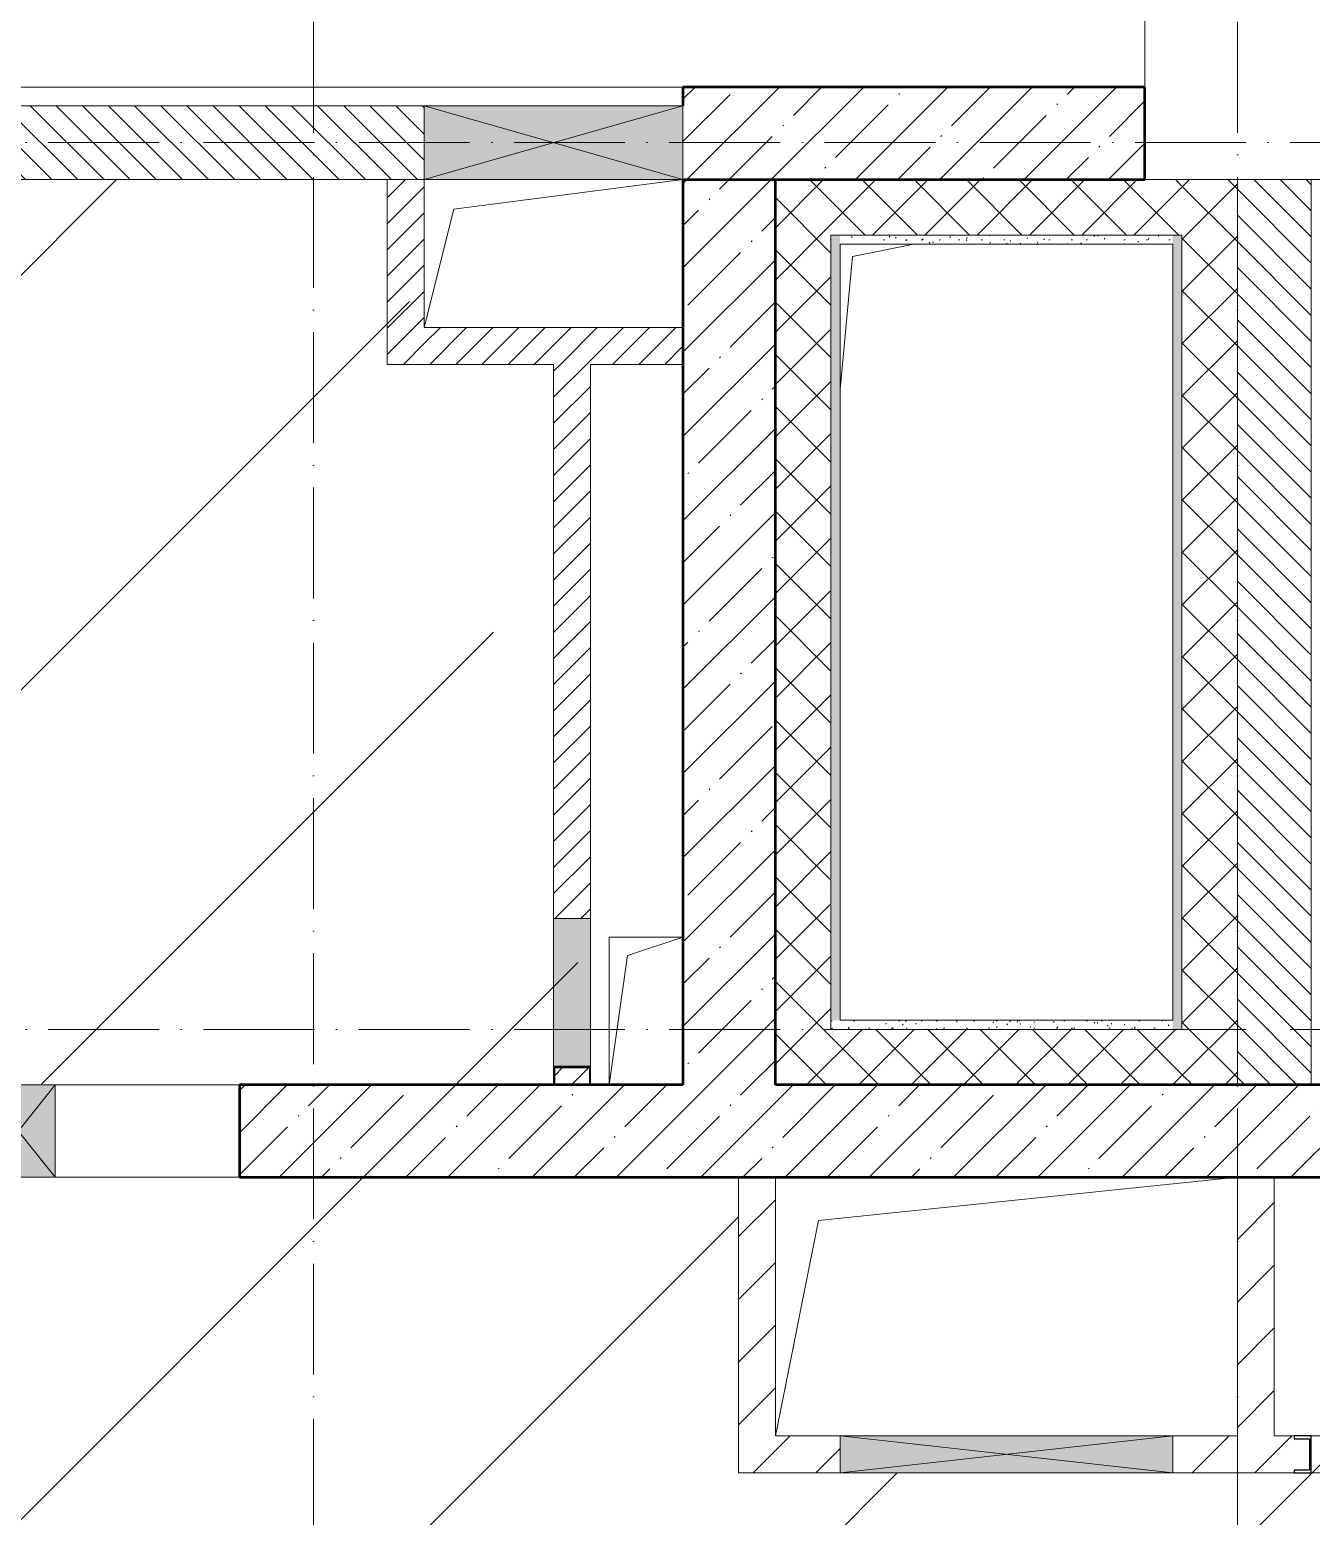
# Model space of a CAD drawing. Header units: millimetres. Extents: x -17017 to 628417, y -109036 to 199237.
# Drawn here: x 577242 to 580710, y -24252 to -20229 of the extents above; entities that cross this region are included whole.
import ezdxf

# ---------------------------------------------------------------- set-up
doc = ezdxf.new("R2010")
doc.units = ezdxf.units.MM
doc.linetypes.add('50_200_ШТРИХ_1Т_ш5_п1_п1_', pattern=[700, 500, -100, 0, -100])
for name, color, linetype, lineweight in [('A-DETL-GENF-OTLN', 7, 'Continuous', 9), ('A-FLOR-____-OTLN', 7, 'Continuous', 9), ('A-GENM-____-MCUT', 7, 'Continuous', 25), ('A-GENM-____-OTLN', 7, 'Continuous', 9), ('A-GENM-____-OTLN-1', 7, 'Continuous', 25), ('A-GLAZ-____-OTLN', 7, 'Continuous', 9), ('A-WALL-____-MCUT', 7, 'Continuous', 13), ('A-WALL-____-MCUT-1', 7, 'Continuous', 9), ('A-WALL-____-MCUT-2', 7, 'Continuous', 50), ('A-WALL-____-OTLN', 7, 'Continuous', 9), ('A-WALL-____-PATT-1', 7, 'Continuous', 9), ('A-WALL-FNSH-MCUT-1', 7, 'Continuous', 9), ('I-WALL-____-OTLN', 7, 'Continuous', 9), ('S-COLS-____-OTLN', 7, 'Continuous', 9), ('S-GRID-____-OTLN-1', 7, '50_200_ШТРИХ_1Т_ш5_п1_п1_', 9), ('стяжа', 7, 'Continuous', 30)]:
    doc.layers.add(name, color=color, linetype=linetype, lineweight=lineweight)
doc.layers.add('A-GLAZ-____-OTLN-1', color=7, linetype='Continuous', lineweight=9, true_color=0xc0c0c0)
doc.layers.add('A-WALL-____-PATT-2', color=7, linetype='Continuous', lineweight=9, true_color=0x787878)
pattern_1 = [(45, (239739.3, -3652.16), (-561.266, 561.266), [])]
pattern_2 = [(135, (523510.01, -90515.614), (-35.35534, -35.35534), [])]
pattern_3 = [(45, (523510, -90515.61), (-114.04925, 114.04925), []), (45, (523624.06, -90515.61), (-114.04925, 114.04925), [201.612, -40.322, 3.353, -36.97])]
pattern_4 = [(45, (523510.01, -90515.614), (-35.35534, 35.35534), [])]
pattern_5 = [(0, (523510.008, -90515.614), (81.28, 20.32), [3.353, -57.607, 3.353, -57.607, -325.12]), (0, (523510.008, -90515.614), (81.28, 20.32), [-121.92, 3.353, -118.567, 3.353, -57.607, -142.24]), (0, (523510.008, -90515.614), (81.28, 20.32), [-304.8, 3.353, -37.287, 3.353, -98.247]), (120, (523540.488, -90505.454), (-58.237636, 60.230545), [3.353, -57.607, 3.353, -57.607, -325.12]), (120, (523540.488, -90505.454), (-58.237636, 60.230545), [-121.92, 3.353, -118.567, 3.353, -57.607, -142.24]), (120, (523540.488, -90505.454), (-58.237636, 60.230545), [-304.8, 3.353, -37.287, 3.353, -98.247]), (240, (523550.648, -90464.814), (-23.042364, -80.550545), [3.353, -57.607, 3.353, -57.607, -325.12]), (240, (523550.648, -90464.814), (-23.042364, -80.550545), [-121.92, 3.353, -118.567, 3.353, -57.607, -142.24]), (240, (523550.648, -90464.814), (-23.042364, -80.550545), [-304.8, 3.353, -37.287, 3.353, -98.247])]
pattern_6 = [(45, (523510.01, -90515.61), (-70.71068, 70.71068), []), (135, (523510.01, -90515.61), (-70.71068, -70.71068), [])]
pattern_7 = [(45, (523510.01, -90515.61), (-84.85281, 84.85281), [])]

# ---------------------------------------------------------------- blocks, each defined once
blk = doc.blocks.new('BSC_Колонна _Прямоугольная - 500х800-V86-АР1_План отверстий 3 этажа в осях 1-64_Ю-ЯЯ')
at = {"layer": 'S-COLS-____-OTLN'}
for p, q in [((-250, 400), (-200, 400)), ((-250, -400), (-250, 200)), ((250, 150), (250, -400)), ((250, -400), (-250, -400))]:
    blk.add_line(p, q, dxfattribs=at)
blk = doc.blocks.new('AR_Отверстие Ниша - Лючок-32404922-АР1_План отверстий 3 этажа в осях 1-64_Ю-ЯЯ')
at = {"layer": 'A-GLAZ-____-OTLN'}
blk.add_hatch(color=256, dxfattribs=at).paths.add_polyline_path([(200, -50), (200, 50), (-200, 50), (-200, -50)], flags=0)
for p, q in [((200, 50), (-200, 50)), ((-200, 50), (-200, -50)), ((-200, -50), (200, -50))]:
    blk.add_line(p, q, dxfattribs=at)
blk = doc.blocks.new('154_Фахверк_СКБ_Швеллер - Тип_100_3960_зеркало-29769493-АР1_План отверстий 3 этажа в осях 1-64_Ю-ЯЯ')
at = {"layer": 'A-GENM-____-MCUT'}
for p, q in [((175, 50), (125, 50)), ((125, 50), (125, -50)), ((128, 47), (175, 47)), ((128, -47), (128, 47)), ((175, 47), (175, 50)), ((125, -50), (175, -50)), ((175, -47), (128, -47)), ((175, -50), (175, -47))]:
    blk.add_line(p, q, dxfattribs=at)
blk = doc.blocks.new('AR_Отверстие прямоугольное _в плите_ - AR_Отверстие прямоугольное _в плите_-V173-АР1_План отверстий 3 этажа в осях 1-64_Ю-ЯЯ')
at = {"layer": 'A-GENM-____-OTLN'}
for p, q in [((100, 200), (-100, 200)), ((-100, 200), (-100, -200)), ((-50, 150), (100, 200)), ((-100, -200), (-50, 150))]:
    blk.add_line(p, q, dxfattribs=at)
blk = doc.blocks.new('AR_Отверстие прямоугольное _в плите_ - AR_Отверстие прямоугольное _в плите_-30552516-АР1_План отверстий 3 этажа в осях 1-64_Ю-ЯЯ')
at = {"layer": 'A-GENM-____-OTLN'}
for p, q in [((-416.7, 1016.7), (-250, 1050)), ((-450, 658), (-416.7, 1016.7))]:
    blk.add_line(p, q, dxfattribs=at)
blk = doc.blocks.new('AR_Отверстие прямоугольное _в плите_ - AR_Отверстие прямоугольное _в плите_-30552779-АР1_План отверстий 3 этажа в осях 1-64_Ю-ЯЯ')
at = {"layer": 'A-GENM-____-OTLN'}
for p, q in [((-508.3, 233.3), (625, 350)), ((-625, -350), (-508.3, 233.3))]:
    blk.add_line(p, q, dxfattribs=at)
blk = doc.blocks.new('AR_Отверстие прямоугольное _в плите_ - AR_Отверстие прямоугольное _в плите_-30552525-АР1_План отверстий 3 этажа в осях 1-64_Ю-ЯЯ')
at = {"layer": 'A-GENM-____-OTLN'}
for p, q in [((-270, 120), (350, 200)), ((-350, -200), (-270, 120))]:
    blk.add_line(p, q, dxfattribs=at)
blk = doc.blocks.new('AR_Отверстие прямоугольное _в стене__БезПР - AR_Отверстие прямоугольное _в стене__БезПР-30578456-АР1_План отверстий 3 этажа в осях 1-64_Ю-ЯЯ')
at = {"layer": 'A-GLAZ-____-OTLN-1'}
blk.add_hatch(color=256, dxfattribs=at).paths.add_polyline_path([(100, -125), (100, 125), (-100, 125), (-100, -125)], flags=0)
at = {"layer": 'A-DETL-GENF-OTLN'}
for p, q in [((-100, -125), (-100, 125)), ((-100, 125), (100, 125)), ((100, 125), (-100, -125)), ((-100, 125), (100, -125)), ((100, 125), (-100, 125)), ((-100, 125), (-100, -125)), ((100, 125), (100, -125)), ((100, -125), (100, 125)), ((100, -125), (-100, -125)), ((-100, -125), (100, -125))]:
    blk.add_line(p, q, dxfattribs=at)
at = {"layer": 'A-GLAZ-____-OTLN'}
blk.add_line((100, 125), (-100, 125), dxfattribs=at)
blk = doc.blocks.new('154_Стойка_СКБ_Швеллер - СМ-2180_100-28318692-АР1_План отверстий 3 этажа в осях 1-64_Ю-ЯЯ')
at = {"layer": 'A-GENM-____-MCUT'}
for p, q in [((171, 50), (125, 50)), ((125, 50), (125, -50)), ((129.5, 42.4), (171, 42.4)), ((129.5, -42.4), (129.5, 42.4)), ((171, 42.4), (171, 50)), ((125, -50), (171, -50)), ((171, -42.4), (129.5, -42.4)), ((171, -50), (171, -42.4))]:
    blk.add_line(p, q, dxfattribs=at)
blk = doc.blocks.new('AR_Отверстие прямоугольное _в стене__БезПР - AR_Отверстие прямоугольное _в стене__БезПР-36428360-АР1_План отверстий 3 этажа в осях 1-64_Ю-ЯЯ')
at = {"layer": 'A-GLAZ-____-OTLN'}
blk.add_hatch(color=256, dxfattribs=at).paths.add_polyline_path([(450, -50), (450, 50), (-450, 50), (-450, -50), (169.8, -50)], flags=0)
at = {"layer": 'A-DETL-GENF-OTLN'}
for p, q in [((-450, -50), (-450, 50)), ((-450, 50), (450, 50)), ((450, 50), (-450, -50)), ((-450, 50), (450, -50)), ((450, 50), (-450, 50)), ((-450, 50), (-450, -50)), ((450, 50), (450, -50)), ((450, -50), (450, 50)), ((450, -50), (-450, -50)), ((-450, -50), (450, -50))]:
    blk.add_line(p, q, dxfattribs=at)
at = {"layer": 'A-GLAZ-____-OTLN'}
blk.add_line((450, 50), (-450, 50), dxfattribs=at)
blk = doc.blocks.new('AR_Отверстие прямоугольное _в стене__БезПР - AR_Отверстие прямоугольное _в стене__БезПР-36428394-АР1_План отверстий 3 этажа в осях 1-64_Ю-ЯЯ')
at = {"layer": 'A-GLAZ-____-OTLN'}
blk.add_hatch(color=256, dxfattribs=at).paths.add_polyline_path([(350, -100), (350, 100), (-350, 100), (-350, -100)], flags=0)
at = {"layer": 'A-DETL-GENF-OTLN'}
for p, q in [((-350, -100), (-350, 100)), ((-350, 100), (350, 100)), ((350, 100), (-350, -100)), ((-350, 100), (350, -100)), ((350, 100), (-350, 100)), ((-350, 100), (-350, -100)), ((350, 100), (350, -100)), ((350, -100), (350, 100)), ((350, -100), (-350, -100)), ((-350, -100), (350, -100))]:
    blk.add_line(p, q, dxfattribs=at)
at = {"layer": 'A-GLAZ-____-OTLN'}
blk.add_line((350, 100), (-350, 100), dxfattribs=at)
blk = doc.blocks.new('3эт')
at = {"layer": 'S-GRID-____-OTLN-1', "color": 251, "ltscale": 0.6, "true_color": 0x636466}
for p, q in [((338270.7, 4029.4), (338270.7, -33971.9)), ((340770.7, 4029.4), (340770.7, -33971.9)), ((387845.1, -16882.4), (333012.7, -16882.4)), ((387845.1, -19282.4), (279101.9, -19282.4))]:
    blk.add_line(p, q, dxfattribs=at)

msp = doc.modelspace()

# ---------------------------------------------------------------- hatches: boundary and pattern name
at = {"layer": 'A-WALL-____-PATT-1'}
h = msp.add_hatch(dxfattribs=at)
h.set_pattern_fill('FP_12', color=256, style=0, pattern_type=2)
h.set_pattern_definition(pattern_3)
h.paths.add_polyline_path([(579010, -20634.6), (580260, -20634.6), (580260, -20384.6), (579010, -20384.6), (579010, -20434.6)], flags=0)
h = msp.add_hatch(dxfattribs=at)
h.set_pattern_fill('FP_9', color=256, style=0, pattern_type=2)
h.set_pattern_definition(pattern_2)
h.paths.add_polyline_path([(578310, -20634.6), (578310, -20434.6), (574510, -20434.6), (574510, -20634.6), (578287.4, -20634.6)], flags=0)
h = msp.add_hatch(dxfattribs=at)
h.set_pattern_fill('FP_8', color=256, style=0, pattern_type=2)
h.set_pattern_definition(pattern_4)
h.paths.add_polyline_path([(578210, -21134.6), (578310, -21134.6), (578310, -20634.6), (578210, -20634.6)], flags=0)
h = msp.add_hatch(dxfattribs=at)
h.set_pattern_fill('FP_12', color=256, style=0, pattern_type=2)
h.set_pattern_definition(pattern_3)
h.paths.add_polyline_path([(579010, -23084.6), (579260, -23084.6), (579260, -20634.6), (579010, -20634.6), (579010, -21990.8)], flags=0)
h = msp.add_hatch(dxfattribs=at)
h.set_pattern_fill('FP_4', color=256, style=0, pattern_type=2)
h.set_pattern_definition(pattern_6)
h.paths.add_polyline_path([(579410, -22934.6), (579410, -20634.6), (579260, -20634.6), (579260, -22934.6)], flags=0)
h = msp.add_hatch(dxfattribs=at)
h.set_pattern_fill('FP_4', color=256, style=0, pattern_type=2)
h.set_pattern_definition(pattern_6)
h.paths.add_polyline_path([(579435, -20784.6), (580360, -20784.6), (580360, -20634.6), (579410, -20634.6), (579410, -20784.6)], flags=0)
h = msp.add_hatch(dxfattribs=at)
h.set_pattern_fill('FP_4', color=256, style=0, pattern_type=2)
h.set_pattern_definition(pattern_6)
h.paths.add_polyline_path([(580360, -23084.6), (580510, -23084.6), (580510, -20634.6), (580360, -20634.6), (580360, -22934.6)], flags=0)
h = msp.add_hatch(dxfattribs=at)
h.set_pattern_fill('FP_9', color=256, style=0, pattern_type=2)
h.set_pattern_definition(pattern_2)
h.paths.add_polyline_path([(580710, -23084.6), (580710, -20634.6), (580510, -20634.6), (580510, -23084.6)], flags=0)
h = msp.add_hatch(dxfattribs=at)
h.set_pattern_fill('FP_8', color=256, style=0, pattern_type=2)
h.set_pattern_definition(pattern_4)
h.paths.add_polyline_path([(578760, -21134.6), (579010, -21134.6), (579010, -21034.6), (578310, -21034.6), (578310, -21134.6), (578660, -21134.6)], flags=0)
h = msp.add_hatch(dxfattribs=at)
h.set_pattern_fill('FP_8', color=256, style=0, pattern_type=2)
h.set_pattern_definition(pattern_4)
h.paths.add_polyline_path([(578757, -23084.6), (578757, -23037.6), (578663, -23037.6), (578663, -23084.6), (578710, -23084.6)], flags=0)
h.paths.add_polyline_path([(578760, -22634.6), (578760, -21134.6), (578660, -21134.6), (578660, -22634.6)], flags=0)
h = msp.add_hatch(dxfattribs=at)
h.set_pattern_fill('FP_4', color=256, style=0, pattern_type=2)
h.set_pattern_definition(pattern_6)
h.paths.add_polyline_path([(580335, -23084.6), (580360, -23084.6), (580360, -22934.6), (579260, -22934.6), (579260, -23084.6), (580054.8, -23084.6)], flags=0)
h = msp.add_hatch(dxfattribs=at)
h.set_pattern_fill('FP_12', color=256, style=0, pattern_type=2)
h.set_pattern_definition(pattern_3)
h.paths.add_polyline_path([(586507, -23334.6), (586760, -23334.6), (586760, -23084.6), (585460, -23084.6), (585460, -23334.6)], flags=0)
h.paths.add_polyline_path([(584460, -23334.6), (584460, -23084.6), (583460, -23084.6), (583460, -23334.6), (583589.8, -23334.6)], flags=0)
h.paths.add_polyline_path([(581822.3, -23334.6), (582310, -23334.6), (582310, -23084.6), (577810, -23084.6), (577810, -23334.6), (580938.6, -23334.6)], flags=0)
h.paths.add_polyline_path([(576210, -23334.6), (576660, -23334.6), (576660, -23084.6), (573960, -23084.6), (573960, -23334.6), (574960, -23334.6)], flags=0)
h = msp.add_hatch(dxfattribs=at)
h.set_pattern_fill('FP_7', color=256, style=0, pattern_type=2)
h.set_pattern_definition(pattern_7)
h.paths.add_polyline_path([(579260, -24134.6), (579260, -23334.6), (579160, -23334.6), (579160, -24134.6)], flags=0)
h = msp.add_hatch(dxfattribs=at)
h.set_pattern_fill('FP_7', color=256, style=0, pattern_type=2)
h.set_pattern_definition(pattern_7)
h.paths.add_polyline_path([(580610, -24034.6), (580610, -23334.6), (580510, -23334.6), (580510, -24034.6)], flags=0)
h = msp.add_hatch(dxfattribs=at)
h.set_pattern_fill('FP_7', color=256, style=0, pattern_type=2)
h.set_pattern_definition(pattern_7)
h.paths.add_polyline_path([(579435, -24134.6), (579435, -24034.6), (579260, -24034.6), (579260, -24134.6)], flags=0)
h.paths.add_polyline_path([(581456, -24134.6), (581610, -24134.6), (581610, -24034.6), (581456, -24034.6), (581456, -24042.2), (581414.5, -24042.2), (581414.5, -24127), (581456, -24127)], flags=0)
h.paths.add_polyline_path([(580335, -24134.6), (580664, -24134.6), (580664, -24127), (580705.5, -24127), (580705.5, -24042.2), (580664, -24042.2), (580664, -24034.6), (580335, -24034.6), (580335, -24127)], flags=0)
at = {"layer": 'A-WALL-____-PATT-2'}
h = msp.add_hatch(dxfattribs=at)
h.set_pattern_fill('FP_155', color=256, style=0, pattern_type=2)
h.set_pattern_definition(pattern_5)
h.paths.add_polyline_path([(579410, -22909.6), (579435, -22909.6), (579435, -20784.6), (579410, -20784.6), (579410, -21990.8)], flags=0)
h = msp.add_hatch(dxfattribs=at)
h.set_pattern_fill('FP_155', color=256, style=0, pattern_type=2)
h.set_pattern_definition(pattern_5)
h.paths.add_polyline_path([(579435, -20809.6), (580335, -20809.6), (580335, -20784.6), (579435, -20784.6)], flags=0)
h = msp.add_hatch(dxfattribs=at)
h.set_pattern_fill('FP_155', color=256, style=0, pattern_type=2)
h.set_pattern_definition(pattern_5)
h.paths.add_polyline_path([(580335, -22934.6), (580360, -22934.6), (580360, -20784.6), (580335, -20784.6), (580335, -22909.6)], flags=0)
h = msp.add_hatch(dxfattribs=at)
h.set_pattern_fill('FP_155', color=256, style=0, pattern_type=2)
h.set_pattern_definition(pattern_5)
h.paths.add_polyline_path([(580335, -22934.6), (580335, -22909.6), (579410, -22909.6), (579410, -22934.6), (580054.8, -22934.6)], flags=0)
at = {"layer": 'стяжа'}
h = msp.add_hatch(dxfattribs=at)
h.set_pattern_fill('ANSI31', color=5, scale=250)
h.set_pattern_definition(pattern_1)
h.paths.add_polyline_path([(598215.7, -23934.6), (597950, -23934.6), (597950, -23334.6), (597710, -23334.6), (597710, -22834.6), (598010, -22834.6), (598010, -20634.6), (597410, -20634.6), (597410, -20384.6), (592710, -20384.6), (592710, -20634.6), (592210, -20634.6), (592010, -20634.6), (592010, -21084.6), (591890, -21084.6), (591864, -21084.8), (591864, -21090.6), (591316, -21090.6), (590410, -21084.6), (590410, -20634.6), (587760, -20634.6), (587760, -21134.6), (587260, -21134.6), (587260, -22834.6), (587760, -22834.6), (587760, -23334.6), (587260, -23334.6), (586760, -23334.6), (585460, -23334.6), (584460, -23334.6), (583460, -23334.6), (582961.4, -23334.6), (582761.4, -23334.6), (582310, -23334.6), (580610, -23334.6), (580610, -24034.6), (580664, -24034.6), (580710, -24034.6), (580710, -24134.6), (581410, -24134.6), (581410, -24127), (581456, -24127), (581456, -24134.6), (581410, -24134.6), (580710, -24134.6), (580664, -24134.6), (580335, -24134.6), (579435, -24134.6), (579160, -24134.6), (579160, -23334.6), (577810, -23334.6), (577311.4, -23334.6), (577111.4, -23334.6), (576660, -23334.6), (576310, -23334.6), (576310, -23934.6), (576210, -23934.6), (576160, -23934.6), (575060, -23934.6), (574760, -23934.6), (573810, -23934.6), (573710, -23934.6), (573710, -23334.6), (573710, -23084.6), (573510, -23084.6), (573510, -22984.6), (571060, -22984.6), (569260, -22984.6), (569260, -22734.6), (568760, -22734.6), (568710, -22734.6), (567860, -22734.6), (567860, -22984.6), (568410, -22984.6), (568410, -23084.6), (568210, -23084.6), (568210, -22984.6), (567860, -22984.6), (566060, -22984.6), (566060, -23334.6), (565460, -23334.6), (565460, -23084.6), (565260, -23084.6), (565260, -22984.6), (564735, -22984.6), (564735, -22990.6), (564660, -22990.6), (564660, -22984.6), (562860, -22984.6), (562860, -22990.6), (562760, -22990.6), (562760, -23334.6), (562160, -23334.6), (562160, -23084.6), (561960, -23084.6), (561960, -22984.6), (561535, -22984.6), (561535, -22990.6), (561460, -22990.6), (559660, -22984.6), (559660, -22990.6), (559510, -22990.6), (559510, -23334.6), (558910, -23334.6), (558910, -23084.6), (558710, -23084.6), (558710, -22984.6), (558335, -22984.6), (558335, -22990.6), (558260, -22990.6), (556460, -22984.6), (556460, -22990.6), (556385, -22990.6), (555910, -22984.6), (555910, -23334.6), (555310, -23334.6), (555310, -22984.6), (555135, -22984.6), (555135, -22990.6), (555060, -22990.6), (553260, -22984.6), (553260, -22990.6), (553185, -22990.6), (552960, -22987.4), (552960, -23084.6), (552760, -23084.6), (552760, -23334.6), (552160, -23334.6), (552160, -23084.6), (551957.5, -23084.6), (551957.5, -22990.6), (551860, -22990.6), (550060, -22984.6), (550060, -22990.6), (549985, -22990.6), (547210, -22984.6), (547210, -23334.6), (546610, -23334.6), (546610, -23034.6), (546510, -23034.6), (546510, -22834.6), (541810, -22834.6), (541810, -23034.6), (541710, -23034.6), (541710, -23334.6), (541210, -23334.6), (541210, -23034.6), (541110, -23034.6), (541110, -22834.6), (537110, -22834.6), (537110, -23034.6), (537010, -23034.6), (537010, -23334.6), (536510, -23334.6), (536510, -23034.6), (536410, -23034.6), (536410, -22834.6), (533510, -22834.6), (533510, -23034.6), (533410, -23034.6), (533410, -23334.6), (532910, -23334.6), (532910, -23034.6), (532810, -23034.6), (532810, -22834.6), (531710, -22834.6), (531710, -23034.6), (530910, -23034.6), (530910, -22234.6), (531110, -22234.6), (531110, -16484.6), (530910, -16484.6), (530910, -15884.6), (530910, -15684.6), (531110, -15684.6), (531110, -13884.6), (531041, -13884.6), (531041, -13878.6), (531110, -13878.6), (531110, -13809.6), (531110, -13584.6), (530910, -13584.6), (530910, -13384.6), (530910, -7934.6), (530910, -7734.6), (530910, -7509.6), (530904, -7509.6), (530904, -7434.6), (530910, -5634.6), (530610, -5634.6), (530610, -5084.6), (529060, -5084.6), (529060, -5334.6), (529060, -5434.6), (528284, -5434.6), (528284, -5440.6), (527836, -5440.6), (527660, -5434.6), (527660, -5084.6), (521560, -5084.6), (521560, -5334.6), (521410, -5334.6), (521410, -5534.6), (521310, -5534.6), (521310, -5659.6), (521316, -5659.6), (521316, -5734.6), (521310, -7534.6), (521316, -7534.6), (521316, -7609.6), (521311.9, -8034.6), (521410, -8034.6), (521410, -8234.6), (521560, -8234.6), (521560, -8734.6), (521310, -8734.6), (521310, -10534.6), (521316, -10534.6), (521316, -10609.6), (521310, -11659.6), (521316, -11659.6), (521316, -11734.6), (521310, -13534.6), (521316, -13534.6), (521316, -13684.6), (521560, -13684.6), (523760, -13684.6), (523760, -13284.6), (526210, -13284.6), (526760, -13284.6), (526810, -13284.6), (526910, -13284.6), (526910, -13684.6), (528560, -13684.6), (529060, -13684.6), (529510, -13684.6), (530410, -13684.6), (530410, -13884.6), (529510, -13884.6), (529060, -13884.6), (529060, -14184.6), (529060, -15234.6), (529060, -15734.6), (529060, -15984.6), (529060, -17484.6), (529060, -19109.6), (529066, -19109.6), (529066, -19184.6), (529060, -19214.6), (529060, -19189.6), (528860, -19189.6), (528860, -20079.6), (529066, -20079.6), (529066, -20159.6), (529060, -20734.6), (528560, -20734.6), (528560, -20859.6), (528566, -20859.6), (528566, -20934.6), (528560, -21334.6), (528560, -22184.6), (528560, -22634.6), (528566, -22634.6), (528566, -22709.6), (528560, -22834.6), (529060, -22834.6), (529060, -23334.6), (529060, -23659.6), (529066, -23659.6), (529066, -23806.1), (529060, -23834.6), (529060, -24784.6), (529060, -25434.6), (529066, -25434.6), (529066, -25509.6), (529060, -28484.6), (529310, -28484.6), (530910, -28484.6), (531110, -28484.6), (531110, -27334.6), (531360, -27334.6), (532460, -27334.6), (532860, -27334.6), (533960, -27334.6), (534760, -27334.6), (536360, -27334.6), (536810, -27334.6), (537415, -27334.6), (537415, -27328.6), (537490, -27328.6), (537496, -27328.6), (537565, -27328.6), (538415, -27334.1), (538415, -27328.6), (538484, -27328.6), (538490, -27328.6), (538565, -27328.6), (539785, -27334.6), (539785, -27328.6), (539860, -27328.6), (539866, -27328.6), (539935, -27328.6), (541010, -27334.6), (541010, -27328.6), (541085, -27328.6), (541210, -27334.6), (541710, -27334.6), (542110, -27334.6), (542435, -27334.6), (542435, -27328.6), (542510, -27328.6), (542516, -27328.6), (542585, -27328.6), (542710, -27334.6), (543410, -27334.6), (544210, -27334.6), (544710, -27334.6), (544710, -26884.6), (544964, -26884.6), (545010, -26884.6), (545710, -26884.6), (545756, -26884.6), (545935, -26884.6), (546385, -26884.6), (547010, -26884.6), (547210, -26884.6), (547210, -27084.6), (547210, -27084.6), (547210, -27334.6), (548385, -27334.6), (548385, -27328.6), (548460, -27328.6), (548466, -27328.6), (548535, -27328.6), (549160, -27334.6), (549160, -27328.6), (549235, -27328.6), (549335, -27334.6), (549335, -27328.6), (549410, -27328.6), (549410, -27334.6), (550110, -27334.6), (550110, -27328.6), (550210, -27328.6), (550210, -27334.6), (550710, -27334.6), (550735, -27333.1), (550735, -27328.6), (550810, -27328.6), (550810, -27334.6), (551040, -27334.6), (551510, -27334.6), (551510, -27328.6), (551585, -27328.6), (551685, -27334.6), (551685, -27328.6), (551760, -27328.6), (551760, -27334.6), (551960, -27334.6), (552385, -27334.6), (552385, -27328.6), (552454, -27328.6), (552460, -27328.6), (552535, -27328.6), (553210, -27334.6), (553710, -27334.6), (554035, -27334.6), (554035, -27328.6), (554110, -27328.6), (554915, -27334.6), (555615, -27334.6), (555735, -27334.6), (555735, -27328.6), (555804, -27328.6), (555810, -27328.6), (555885, -27328.6), (556260, -27334.6), (556360, -27334.6), (556560, -27334.6), (556960, -27334.6), (559210, -27334.6), (559710, -27334.6), (560035, -27334.6), (560035, -27328.6), (560110, -27328.6), (560910, -27334.6), (561410, -27334.6), (561735, -27334.6), (561735, -27328.6), (561804, -27328.6), (561810, -27328.6), (561885, -27328.6), (562210, -27334.6), (562710, -27334.6), (566110, -27334.6), (567112.5, -27334.6), (567612.5, -27334.6), (567810, -27334.6), (568210, -27334.6), (568210, -27834.6), (568710, -27834.6), (568710, -31259.6), (568716, -31259.6), (568760, -31259.6), (568760, -31328.6), (568710, -31378.6), (568710, -34834.6), (568760, -34834.6), (569260, -34834.6), (569260, -34984.6), (569460, -34984.6), (569285, -35009.6), (569260, -35084.6), (569260, -35334.6), (569604, -35334.6), (569604, -35265.6), (569610, -35153.6), (569610, -35334.6), (571410, -35334.6), (571410, -35265.6), (571410, -35153.6), (571410, -35078.6), (571485, -35078.6), (571760, -35084.6), (571760, -34834.6), (572260, -34834.6), (572260, -34984.6), (572460, -34984.6), (572285, -35009.6), (572260, -35084.6), (572260, -35334.6), (572604, -35334.6), (572604, -35265.6), (572610, -35153.6), (572610, -35334.6), (574410, -35334.6), (574410, -35265.6), (574410, -35153.6), (574410, -35078.6), (574485, -35078.6), (575535, -35084.6), (575535, -35078.6), (575610, -35078.6), (577410, -35084.6), (577410, -35078.6), (577560, -35078.6), (577560, -34984.6), (577760, -34984.6), (577760, -34834.6), (577910, -34834.6), (577910, -31409.6), (577904, -31409.6), (577904, -31334.6), (577906.2, -30084.6), (577360, -30084.6), (577360, -29984.6), (577360, -29934.6), (577360, -29484.6), (577360, -28184.6), (573760, -28184.6), (573360, -28184.6), (573310, -28184.6), (573160, -28184.6), (573160, -27534.6), (572260, -27534.6), (572260, -27834.6), (571760, -27834.6), (571760, -27534.6), (571435, -27534.6), (571435, -27540.6), (571360, -27540.6), (571354, -27540.6), (571285, -27540.6), (570945, -27534.6), (570095, -27534.6), (569660, -27534.6), (569660, -27540.6), (569585, -27540.6), (569260, -27534.6), (569654, -27534.6), (569654, -27403.6), (569660, -27403.6), (569660, -27534.6), (570095, -27534.6), (570095, -27334.6), (569585, -27334.6), (569585, -27328.6), (569660, -27328.6), (570095, -27334.6), (570945, -27334.6), (571285, -27334.6), (571285, -27328.6), (571354, -27328.6), (571360, -27328.6), (571435, -27328.6), (571760, -27334.6), (572260, -27334.6), (573885, -27334.6), (573885, -27328.6), (573960, -27328.6), (573966, -27328.6), (574120, -27328.6), (574120, -27334.6), (574520, -27334.6), (574660, -27334.6), (574660, -27328.6), (574735, -27328.6), (574885, -27334.6), (574885, -27328.6), (574960, -27328.6), (575090, -27334.6), (575490, -27334.6), (575660, -27334.6), (575660, -27328.6), (575735, -27328.6), (575885, -27334.6), (575885, -27328.6), (575960, -27328.6), (575960, -27334.6), (576660, -27334.6), (576660, -27328.6), (576735, -27328.6), (576885, -27334.6), (576885, -27328.6), (576960, -27328.6), (577660, -27334.6), (577660, -27328.6), (577760, -27328.6), (577760, -27334.6), (578260, -27334.6), (578585, -27334.6), (578585, -27328.6), (578660, -27328.6), (579010, -27334.6), (579860, -27334.6), (580285, -27334.6), (580285, -27328.6), (580354, -27328.6), (580360, -27328.6), (580435, -27328.6), (580760, -27334.6), (581260, -27334.6), (581760, -27334.6), (582260, -27334.6), (583985, -27334.6), (583985, -27328.6), (584060, -27328.6), (584066, -27328.6), (584090, -27334.6), (584065, -27334.6), (584065, -27494.6), (584065.9, -27534.6), (585855, -27534.6), (585855, -27374.6), (585854.1, -27334.6), (585785, -27334.6), (585785, -27328.6), (585854, -27328.6), (585860, -27328.6), (585935, -27328.6), (586760, -27334.6), (587260, -27334.6), (587785, -27334.6), (587785, -27328.6), (587860, -27328.6), (587866, -27328.6), (587935, -27328.6), (588585, -27334.6), (588835, -27334.6), (588935, -27334.6), (588935, -27328.6), (589004, -27328.6), (589010, -27328.6), (589085, -27328.6), (590210, -27334.6), (590660, -27334.6), (592260, -27334.6), (592760, -27334.6), (595085, -27334.6), (595085, -27328.6), (595160, -27328.6), (595166, -27328.6), (595235, -27328.6), (596760, -27334.6), (596760, -27328.6), (596835, -27328.6), (597950, -27334.5), (597950, -26034.6), (598210.3, -26034.6)])
h = msp.add_hatch(dxfattribs=at)
h.set_pattern_fill('ANSI31', color=5, scale=250)
h.set_pattern_definition(pattern_1)
h.paths.add_polyline_path([(574510, -20634.6), (574360, -21140.8), (574360, -23084.6), (578810, -23084.6), (578185.5, -20634.6)])
h.paths.add_polyline_path([(574760, -22634.6), (574760, -22834.6), (574560, -22834.6), (574560, -22634.6)], flags=16)

# ---------------------------------------------------------------- linework, layer by layer
at = {"layer": 'A-FLOR-____-OTLN'}
for p, q in [((579010, -20384.6), (574510, -20384.6)), ((578810, -22684.6), (579010, -22684.6)), ((578810, -23084.6), (578810, -22684.6))]:
    msp.add_line(p, q, dxfattribs=at)
at = {"layer": 'A-WALL-____-MCUT'}
for p, q in [((578310, -20434.6), (574510, -20434.6)), ((574510, -20634.6), (578310, -20634.6)), ((580710, -20634.6), (580510, -20634.6)), ((580510, -20634.6), (580510, -23084.6)), ((580710, -23084.6), (580710, -20634.6))]:
    msp.add_line(p, q, dxfattribs=at)
at = {"layer": 'A-WALL-____-MCUT-1'}
for p, q in [((580510, -20634.6), (580260, -20634.6)), ((579410, -20784.6), (579410, -22934.6)), ((580360, -20784.6), (579410, -20784.6)), ((580360, -22934.6), (580360, -20784.6)), ((579410, -22934.6), (580360, -22934.6))]:
    msp.add_line(p, q, dxfattribs=at)
at = {"layer": 'A-WALL-____-MCUT-2'}
for p, q in [((580260, -20384.6), (579010, -20384.6)), ((579010, -20384.6), (579010, -20434.6)), ((580260, -20634.6), (580260, -20384.6)), ((579010, -20634.6), (579010, -23084.6)), ((579010, -20634.6), (580260, -20634.6)), ((579260, -23084.6), (579260, -20634.6)), ((578660, -23084.6), (577810, -23084.6)), ((577810, -23084.6), (577810, -23334.6)), ((578757, -23084.6), (578663, -23084.6)), ((579010, -23084.6), (578760, -23084.6)), ((581060, -23084.6), (579260, -23084.6)), ((577810, -23334.6), (582310, -23334.6))]:
    msp.add_line(p, q, dxfattribs=at)
at = {"layer": 'A-WALL-____-OTLN'}
for p, q in [((577311.4, -23084.6), (577810, -23084.6)), ((577810, -23334.6), (577311.4, -23334.6))]:
    msp.add_line(p, q, dxfattribs=at)
at = {"layer": 'A-WALL-FNSH-MCUT-1'}
for p, q in [((578210, -20634.6), (578210, -21134.6)), ((578310, -21034.6), (578310, -20634.6)), ((579435, -22909.6), (579435, -20809.6)), ((579435, -20809.6), (580335, -20809.6)), ((580335, -20809.6), (580335, -22909.6)), ((579010, -21034.6), (578310, -21034.6)), ((578210, -21134.6), (578660, -21134.6)), ((578660, -21134.6), (578660, -22634.6)), ((578760, -22634.6), (578760, -21134.6)), ((578760, -21134.6), (579010, -21134.6)), ((580335, -22909.6), (579435, -22909.6)), ((579160, -23334.6), (579160, -24134.6)), ((579260, -24034.6), (579260, -23334.6)), ((580510, -23334.6), (580510, -24034.6)), ((580610, -24034.6), (580610, -23334.6)), ((579435, -24034.6), (579260, -24034.6)), ((580510, -24034.6), (580335, -24034.6)), ((580664, -24034.6), (580610, -24034.6)), ((579160, -24134.6), (579435, -24134.6)), ((580335, -24134.6), (580664, -24134.6))]:
    msp.add_line(p, q, dxfattribs=at)
at = {"layer": 'I-WALL-____-OTLN'}
for p, q in [((580710, -24034.6), (581316.6, -24034.6)), ((581410, -24134.6), (580710, -24134.6))]:
    msp.add_line(p, q, dxfattribs=at)

# ---------------------------------------------------------------- block references
at = {"layer": 'A-GENM-____-OTLN'}
for name, p in [('AR_Отверстие прямоугольное _в плите_ - AR_Отверстие прямоугольное _в плите_-30552525-АР1_План отверстий 3 этажа в осях 1-64_Ю-ЯЯ', (578660, -20834.6)), ('AR_Отверстие прямоугольное _в плите_ - AR_Отверстие прямоугольное _в плите_-30552516-АР1_План отверстий 3 этажа в осях 1-64_Ю-ЯЯ', (579885, -21859.6)), ('AR_Отверстие прямоугольное _в плите_ - AR_Отверстие прямоугольное _в плите_-V173-АР1_План отверстий 3 этажа в осях 1-64_Ю-ЯЯ', (578910, -22884.6)), ('AR_Отверстие прямоугольное _в плите_ - AR_Отверстие прямоугольное _в плите_-30552779-АР1_План отверстий 3 этажа в осях 1-64_Ю-ЯЯ', (579885, -23684.6))]:
    msp.add_blockref(name, p, dxfattribs=at)
at = {"layer": 'A-GENM-____-OTLN-1'}
for name, p, rotation in [('154_Фахверк_СКБ_Швеллер - Тип_100_3960_зеркало-29769493-АР1_План отверстий 3 этажа в осях 1-64_Ю-ЯЯ', (578710, -22909.6), 270), ('154_Стойка_СКБ_Швеллер - СМ-2180_100-28318692-АР1_План отверстий 3 этажа в осях 1-64_Ю-ЯЯ', (580835, -24084.6), 180)]:
    msp.add_blockref(name, p, dxfattribs=dict(at, rotation=rotation))
at = {"layer": 'A-GLAZ-____-OTLN'}
for name, p in [('AR_Отверстие прямоугольное _в стене__БезПР - AR_Отверстие прямоугольное _в стене__БезПР-36428394-АР1_План отверстий 3 этажа в осях 1-64_Ю-ЯЯ', (578660, -20534.6)), ('AR_Отверстие прямоугольное _в стене__БезПР - AR_Отверстие прямоугольное _в стене__БезПР-30578456-АР1_План отверстий 3 этажа в осях 1-64_Ю-ЯЯ', (577211.4, -23209.6)), ('AR_Отверстие прямоугольное _в стене__БезПР - AR_Отверстие прямоугольное _в стене__БезПР-36428360-АР1_План отверстий 3 этажа в осях 1-64_Ю-ЯЯ', (579885, -24084.6))]:
    msp.add_blockref(name, p, dxfattribs=at)
at = {"layer": 'A-GLAZ-____-OTLN', "rotation": 270}
msp.add_blockref('AR_Отверстие Ниша - Лючок-32404922-АР1_План отверстий 3 этажа в осях 1-64_Ю-ЯЯ', (578710, -22834.6), dxfattribs=at)
at = {"layer": 'S-COLS-____-OTLN', "rotation": 180}
msp.add_blockref('BSC_Колонна _Прямоугольная - 500х800-V86-АР1_План отверстий 3 этажа в осях 1-64_Ю-ЯЯ', (580510, -20234.6), dxfattribs=at)
at = {"layer": 'стяжа'}
msp.add_blockref('3эт', (239739.3, -3652.2), dxfattribs=at)

doc.saveas('drawing.dxf')
